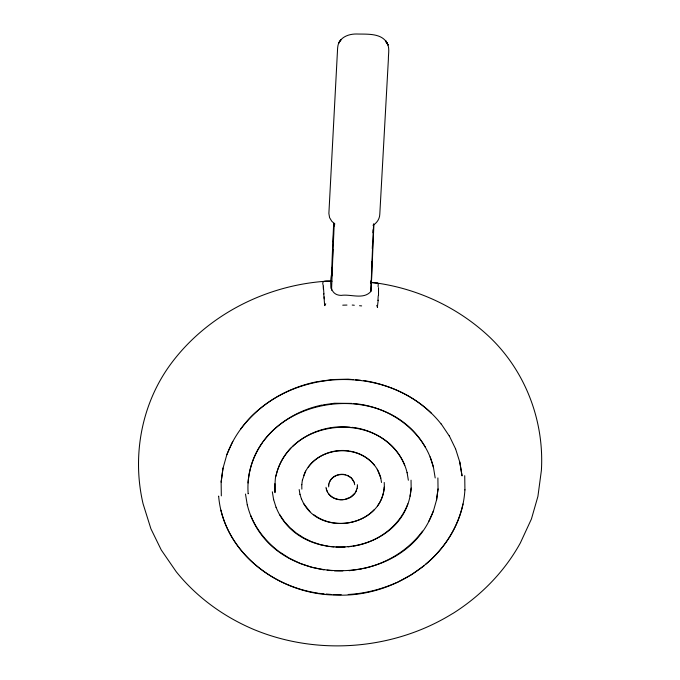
<?xml version="1.0" encoding="UTF-8"?>
<svg xmlns="http://www.w3.org/2000/svg" width="680" height="680" viewBox="0 0 680 680"><rect width="100%" height="100%" fill="white"/><g stroke="black" fill="none" stroke-linecap="round" stroke-linejoin="round"><path stroke-width="1.02" d="M378.513 295.298L378.522 287.674M331.849 276.08L331.916 274.023A265.157 14.093 -88.2 0 1 332.163 267.359M370.957 283.526L371.067 280.44M373.898 225.105A262.939 13.974 -88.2 0 0 371.815 275.476L370.846 291.49C363.383 299.974 350.736 293.845 341.113 295.409C329.392 295.094 329.927 282.736 331.576 274.176A262.939 13.974 -88.2 0 1 333.659 223.814M331.508 285.183L331.024 288.499M331.525 290.224L332.146 274.363A260.729 13.855 -88.2 0 1 334.212 224.417M370.846 291.49L371.467 275.629A260.729 13.855 -88.2 0 1 373.541 225.683L373.635 223.771M377.927 300.551L378.225 295.783M377.332 307.326L378.216 300.169M223.006 468.035L221.136 481.916L221.323 495.873M221.144 482.103L223.014 468.223L226.907 454.452L232.773 441.405M248.03 482.97C254.32 396.678 384.14 374.578 425.306 447.168M301.793 484.704L302.404 479.918M328.678 485.571L328.865 483.879M357.144 488.3L357.374 486.302M384.26 487.169C381.735 526.286 321.963 536.911 303.662 503.446M411.145 488.036C406.538 555.84 300.45 569.152 276.08 507.246M410.074 496.23L411.153 488.223L411.043 480.182M438.031 488.903L436.535 500.004L433.423 511.046L428.74 521.475M436.543 500.191L438.039 489.09L437.886 477.938M464.908 489.77C461.185 553.724 396.066 598.332 335.113 595.009C279.828 594.465 223.354 553.656 218.637 496.094L218.654 496.281M324.836 305.635L325.728 303.748M275.952 476.144C288.668 416.84 382.143 409.36 404.745 465.366M302.413 480.106L305.635 471.104M328.882 484.075C330.216 476.706 338.895 472.779 345.712 474.793M357.136 488.113L355.87 491.767M462.995 503.965C457.785 527.569 444.219 548.913 425.671 564.307M226.916 454.639C240.975 416.347 277.389 389.64 316.693 381.786M303.705 475.617C310.148 457.657 330.76 448.077 348.993 450.976M329.307 482.604C332.843 472.855 348.168 471.623 353.302 480.598M356.626 489.881C352.427 502.622 331.594 503.31 326.85 490.646M407.813 503.863C399.763 525.504 379.304 540.846 357.051 545.479M433.415 510.858C404.549 592.255 268.608 591.005 247.282 504.866M262.514 442.629C251.982 457.377 246.696 475.711 248.175 493.816L248.166 493.62M377.434 506.013C382.423 499.375 384.914 490.05 384.208 482.435M240.516 429.309C283.577 370.073 379.083 362.372 431.477 413.329M263.067 441.762C277.262 422.552 299.022 409.793 322.26 404.982M290.87 448.129C283.577 455.923 278.248 465.511 275.935 475.958C274.354 478.44 275.264 506.77 274.899 483.65M308.201 467.228C323.374 446.199 358.53 444.992 374.637 465.519M354.85 493.179L350.565 497.123L344.93 499.341M422.543 531.106C408.144 550.545 386.214 563.686 362.661 568.667M292.4 446.726C307.36 431.953 329.273 424.966 350.064 427.159M374.076 509.821C358.785 525.81 331.695 528.003 313.947 514.854M372.971 225.25C376.992 222.972 379.729 218.764 379.805 214.106L388.374 59.449C388.238 53.431 390.363 46.597 385.909 41.573L387.991 44.939L385.806 40.885L387.914 44.837C383.078 32.598 367.175 34.365 356.668 34C349.724 33.889 341.751 36.355 338.7 43.163L341.02 39.703C336.923 43.596 337.722 49.359 337.28 54.434L328.882 213.486L329.587 217.643L331.772 221.255L334.9 224.026M424.167 565.692L411.476 574.702L397.596 582.199M396.67 582.564C381.361 589.288 364.93 593.597 348.211 594.481M332.019 281.24C327.25 281.69 320.688 279.089 323.332 285.914M317.738 381.642L332.325 379.567L348.109 379.159L353.337 379.635M323.28 404.838L334.407 403.257L351.755 403.401M348.067 546.873L351.067 546.448M353.073 546.167L356.074 545.734M349.154 570.715L361.649 568.931M331.576 280.916C269.475 283.5 208.182 313.523 170.935 363.808C141.508 403.58 131.827 455.829 143.072 503.787L150.909 528.785L161.262 549.984L176.222 571.718C196.877 597.439 224.247 617.117 254.6 629.825L255.952 630.36C319.175 655.817 393.873 649.681 451.954 613.963L453.296 613.207C480.973 595.646 504.526 571.702 520.37 542.92L531.42 519.01L537.914 496.4L541.382 470.458C544.383 421.132 525.521 371.348 489.668 337.144C457.274 306.501 414.681 287.173 370.438 282.234M342.745 305.175L346.962 305.065M342.899 499.638C337.62 500.072 332.052 498.058 328.712 493.85M345.049 547.068L335.962 547.068M342.848 570.877L334.45 570.843M341.156 594.66L333.098 594.635M377.349 283.195L378.25 283.73L378.105 286.714M370.438 282.54L377.68 283.195M352.223 305.056L354.314 305.243M359.55 305.719L361.641 305.906M355.427 379.822L360.655 380.298M353.787 403.589C389.784 406.376 424.881 431.375 433.457 467.458M351.993 427.337C377.043 429.955 401.217 447.585 407.116 472.779M328.933 546.431L333.957 546.89M327.131 570.188L332.358 570.656M319.073 593.368L324.079 593.818M326.085 594.005L331.092 594.456M363.791 380.579C393.703 385.228 422.433 400.095 441.243 424.15M350.004 451.188C364.242 453.381 377.366 463.794 380.774 478.1M327.955 546.227L320.118 544.578L311.67 541.722M312.791 567.545L324.003 569.899M318.096 593.164C273.657 586.721 231.701 554.948 220.94 510.179M311.772 567.324L300.058 563.363L289.051 558.067L279.786 552.075M347.301 475.329L351.365 477.955L353.974 481.975M310.786 541.297L303.731 537.897L297.253 533.715M296.446 533.188L289.935 527.671L285.014 522.215M278.945 551.531C266.62 542.215 256.624 529.865 250.69 515.55M309.969 511.658L303.679 503.633L301.469 498.95M376.728 305.388L377.604 307.164M441.226 423.963L449.302 436.033M279.667 514.59L284.308 521.433M449.293 435.846L455.523 448.766M377.289 469.268L380.766 477.904L381.505 482.469M327.675 492.498L326.298 488.903M455.506 448.579L459.79 462.137L462.043 475.915L459.782 461.95M430.125 456.875L433.44 467.271L435.192 477.972M353.966 481.78L354.433 483.412M299.957 494.224L301.478 499.137M273.615 499.545L276.089 507.442M371.135 289.349L371.263 289.791M407.099 472.591L408.349 480.225M354.425 483.225L354.662 484.712M326.306 489.098L326.017 487.296M299.974 494.411L299.175 489.549M273.632 499.732L272.332 491.793M247.291 505.053L245.497 494.037M324.657 305.456L323.723 293.53M324.148 296.905L324.292 298.826M323.926 294.032L323.476 287.929M323.187 286.229L323.416 289.459M464.729 475.694L464.925 489.957M357.365 484.679L357.391 486.498M328.686 486.888L328.67 485.384M301.844 489.133L301.784 484.517M332.495 258.808A265.157 14.093 -88.2 0 1 332.877 249.356M333.183 242.063A265.157 14.093 -88.2 0 1 333.548 233.656M333.88 226.347A265.157 14.093 -88.2 0 1 334.024 223.236M371.637 264.817A265.157 14.093 -88.2 0 1 371.748 261.97M372.283 248.617A265.157 14.093 -88.2 0 1 372.419 245.446M372.971 232.832A265.157 14.093 -88.2 0 1 373.107 229.696"/></g></svg>
